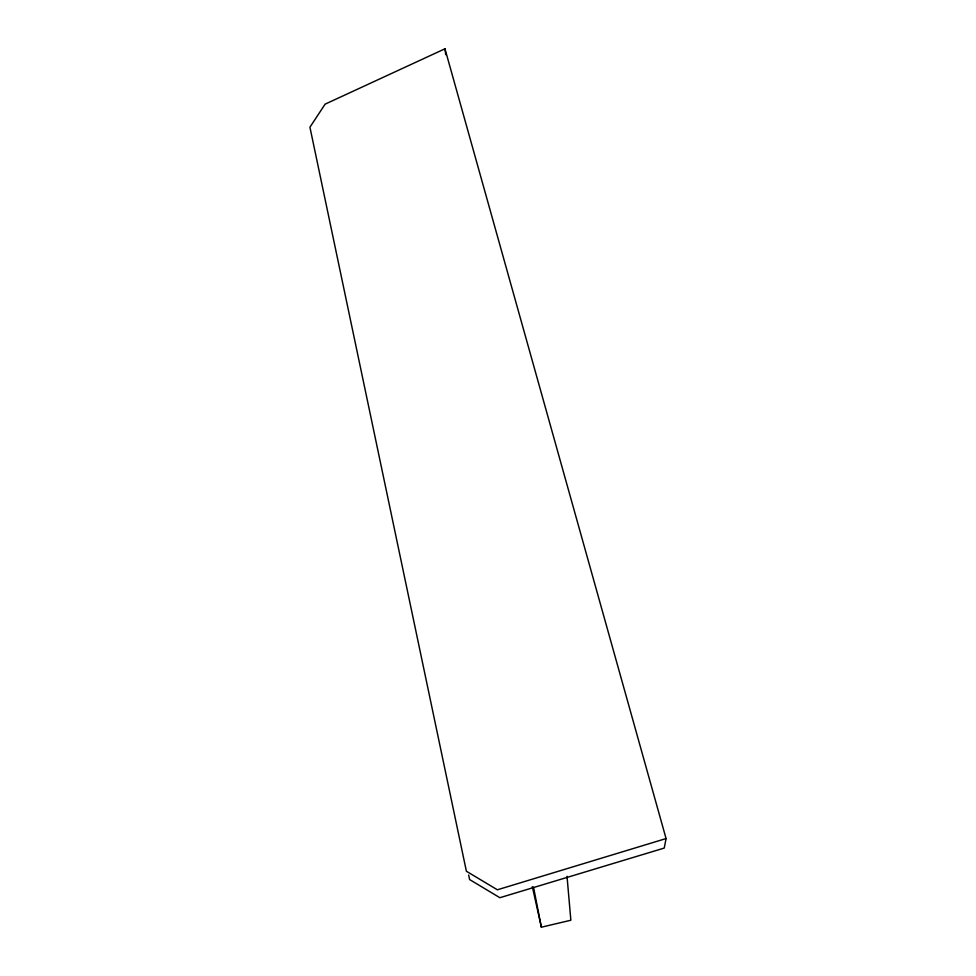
<?xml version="1.0" encoding="UTF-8"?>
<svg xmlns="http://www.w3.org/2000/svg" width="976" height="976" viewBox="0 0 976 976"><rect width="100%" height="100%" fill="white"/><g stroke="black" fill="none" stroke-linecap="round" stroke-linejoin="round"><path stroke-width="1.46" d="M666.071 838.567L497.382 889.795L466.394 871.251L309.929 127.209L325.118 104.151L444.958 48.8L666.071 838.567L664.241 848.071L499.871 897.713L469.602 879.535L468.663 875.057M532.335 886.684L541.375 927.2L570.862 920.234L567.019 876.314M533.518 887.147L541.375 927.2M444.958 48.8L445.727 54.705"/></g></svg>
